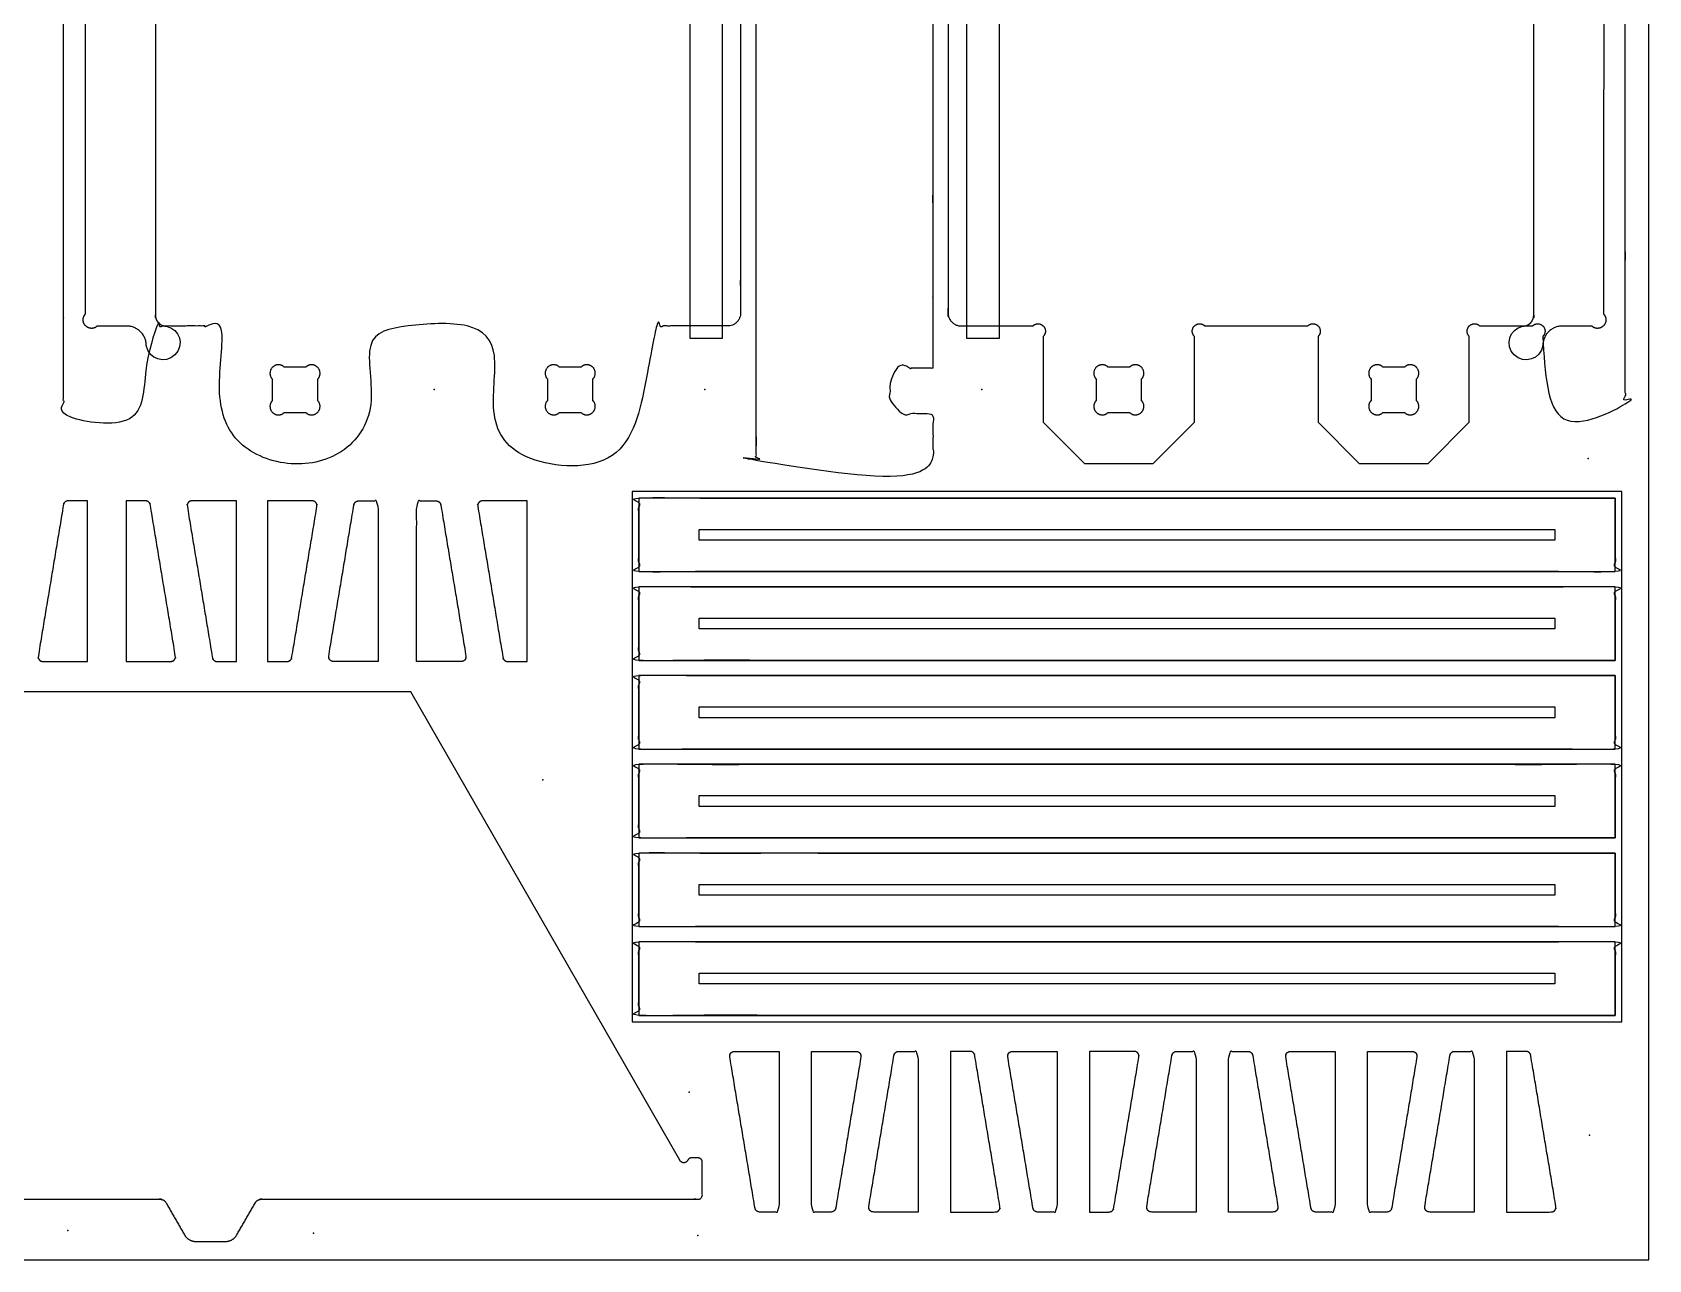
# Model space of a CAD drawing. Header units: millimetres. Extents: x 0 to 2438, y 0 to 1220.
# Drawn here: x 1691 to 2438, y 0 to 567 of the extents above; entities that cross this region are included whole.
import ezdxf

# ---------------------------------------------------------------- set-up
doc = ezdxf.new("R2010")
doc.units = ezdxf.units.MM
doc.header["$MEASUREMENT"] = 0
for name, color, linetype, true_color in [('Board Fixings', 6, 'Continuous', 0xff00ff), ('Pockets 10mm', 5, 'Continuous', 0x0000ff), ('Pockets 5mm', 4, 'Continuous', 0x00ffff), ('Profile - inside', 30, 'Continuous', 0xff7f00), ('Profile - outside', 18, 'Continuous', 0x000000), ('Stock Perimeter', 1, 'Continuous', 0xff0007)]:
    doc.layers.add(name, color=color, linetype=linetype, true_color=true_color)

msp = doc.modelspace()

# ---------------------------------------------------------------- linework, layer by layer
at = {"layer": 'Board Fixings'}
for p in [(1876.85, 402.05), (2001.85, 402.05), (2129.85, 402.05), (2410.1, 370.16), (1927.03, 221.7), (1994.66, 77.45), (2410.71, 57.46), (1707.58, 13.42), (1821.11, 12.22), (1998.62, 11.22)]:
    msp.add_point(p, dxfattribs=at)
at = {"layer": 'Pockets 10mm'}
for p, q in [((1995.03, 425.59), (1995.03, 1153.76)), ((2009.86, 1153.76), (2009.87, 425.59)), ((2123, 425.59), (2123, 1153.76)), ((2137.84, 1153.76), (2137.84, 425.59)), ((2009.87, 425.59), (1995.03, 425.59)), ((2137.84, 425.59), (2123, 425.59))]:
    msp.add_line(p, q, dxfattribs=at)
for points, knots in [([(1715.69, 436.8), (1715.67, 553.48), (1715.64, 670.16), (1715.62, 786.84), (1715.64, 903.52), (1715.67, 1020.2), (1715.69, 1136.88)], [-3118.922673, -3118.922673, -3118.922673, -3118.922673, -2768.888863, -2768.888863, -2768.888863, -2418.855054, -2418.855054, -2418.855054, -2418.855054]), ([(2417.18, 1136.88), (2417.21, 1020.2), (2417.23, 903.52), (2417.25, 786.84), (2417.23, 670.16), (2417.21, 553.48), (2417.18, 436.8)], [2418.855054, 2418.855054, 2418.855054, 2418.855054, 2768.888863, 2768.888863, 2768.888863, 3118.922673, 3118.922673, 3118.922673, 3118.922673]), ([(1743.78, 422.32), (1743.78, 422.62), (1743.77, 422.91), (1743.74, 423.21), (1743.71, 423.5), (1743.67, 423.79), (1743.61, 424.08), (1743.55, 424.37), (1743.48, 424.65), (1743.39, 424.93), (1743.31, 425.22), (1743.21, 425.49), (1743.1, 425.77), (1742.99, 426.04), (1742.86, 426.3), (1742.72, 426.56), (1742.58, 426.82), (1742.43, 427.08), (1742.27, 427.32), (1742.1, 427.57), (1741.93, 427.8), (1741.74, 428.03), (1741.55, 428.26), (1741.36, 428.48), (1741.15, 428.68), (1740.94, 428.89), (1740.72, 429.09), (1740.5, 429.28), (1740.27, 429.46), (1740.03, 429.64), (1739.79, 429.8), (1739.54, 429.97), (1739.29, 430.12), (1739.03, 430.26), (1738.77, 430.4), (1738.5, 430.52), (1738.23, 430.64), (1737.96, 430.75), (1737.68, 430.85), (1737.4, 430.93), (1737.12, 431.02), (1736.83, 431.09), (1736.55, 431.15), (1736.26, 431.21), (1735.97, 431.25), (1735.67, 431.28), (1735.38, 431.31), (1735.09, 431.32), (1734.73, 431.32), (1730.21, 431.33), (1725.68, 431.33), (1721.14, 431.35)], [-1603.130312, -1603.130312, -1603.130312, -1603.130312, -1602.247578, -1602.247578, -1602.247578, -1601.365174, -1601.365174, -1601.365174, -1600.482771, -1600.482771, -1600.482771, -1599.600367, -1599.600367, -1599.600367, -1598.717964, -1598.717964, -1598.717964, -1597.83556, -1597.83556, -1597.83556, -1596.953156, -1596.953156, -1596.953156, -1596.070753, -1596.070753, -1596.070753, -1595.188349, -1595.188349, -1595.188349, -1594.305945, -1594.305945, -1594.305945, -1593.423542, -1593.423542, -1593.423542, -1592.541138, -1592.541138, -1592.541138, -1591.658734, -1591.658734, -1591.658734, -1590.776331, -1590.776331, -1590.776331, -1589.893927, -1589.893927, -1589.893927, -1589.011523, -1589.011523, -1589.011523, -1575.431207, -1575.431207, -1575.431207, -1575.431207]), ([(1753, 431.31), (1759.25, 430.13), (1761.58, 422.4), (1752.47, 413.52), (1744.8, 416.05), (1743.78, 422.32)], [-1637.430383, -1637.430383, -1637.430383, -1637.430383, -1620.284454, -1620.284454, -1603.130312, -1603.130312, -1603.130312, -1603.130312]), ([(2389.09, 422.32), (2388.07, 416.05), (2380.4, 413.52), (2371.29, 422.4), (2373.62, 430.13), (2379.87, 431.31)], [1603.130312, 1603.130312, 1603.130312, 1603.130312, 1620.284454, 1620.284454, 1637.430383, 1637.430383, 1637.430383, 1637.430383]), ([(2411.73, 431.35), (2407.19, 431.33), (2402.67, 431.33), (2398.14, 431.32), (2397.79, 431.32), (2397.49, 431.31), (2397.2, 431.28), (2396.91, 431.25), (2396.62, 431.21), (2396.33, 431.15), (2396.04, 431.09), (2395.75, 431.02), (2395.47, 430.93), (2395.19, 430.85), (2394.91, 430.75), (2394.64, 430.64), (2394.37, 430.52), (2394.1, 430.4), (2393.84, 430.26), (2393.58, 430.12), (2393.33, 429.97), (2393.09, 429.8), (2392.84, 429.64), (2392.61, 429.46), (2392.38, 429.28), (2392.15, 429.09), (2391.93, 428.89), (2391.72, 428.68), (2391.52, 428.48), (2391.32, 428.26), (2391.13, 428.03), (2390.95, 427.8), (2390.77, 427.57), (2390.61, 427.32), (2390.44, 427.08), (2390.29, 426.82), (2390.15, 426.56), (2390.01, 426.3), (2389.89, 426.04), (2389.78, 425.77), (2389.66, 425.49), (2389.56, 425.22), (2389.48, 424.93), (2389.39, 424.65), (2389.32, 424.37), (2389.26, 424.08), (2389.21, 423.79), (2389.16, 423.5), (2389.13, 423.21), (2389.11, 422.91), (2389.09, 422.62), (2389.09, 422.32)], [1575.431207, 1575.431207, 1575.431207, 1575.431207, 1589.011523, 1589.011523, 1589.011523, 1589.893927, 1589.893927, 1589.893927, 1590.776331, 1590.776331, 1590.776331, 1591.658734, 1591.658734, 1591.658734, 1592.541138, 1592.541138, 1592.541138, 1593.423542, 1593.423542, 1593.423542, 1594.305945, 1594.305945, 1594.305945, 1595.188349, 1595.188349, 1595.188349, 1596.070753, 1596.070753, 1596.070753, 1596.953156, 1596.953156, 1596.953156, 1597.83556, 1597.83556, 1597.83556, 1598.717964, 1598.717964, 1598.717964, 1599.600367, 1599.600367, 1599.600367, 1600.482771, 1600.482771, 1600.482771, 1601.365174, 1601.365174, 1601.365174, 1602.247578, 1602.247578, 1602.247578, 1603.130312, 1603.130312, 1603.130312, 1603.130312])]:
    msp.add_open_spline(points, degree=3, knots=knots, dxfattribs=at)
for points, weights, knots in [([(1753, 1142.37), (1752.68, 1142.37), (1752.35, 1142.34), (1752.03, 1142.28), (1751.71, 1142.21), (1751.39, 1142.12), (1751.09, 1141.99), (1750.79, 1141.87), (1750.5, 1141.71), (1750.23, 1141.53), (1749.95, 1141.35), (1749.7, 1141.14), (1749.47, 1140.91), (1749.24, 1140.68), (1749.03, 1140.42), (1748.85, 1140.15), (1748.66, 1139.88), (1748.51, 1139.59), (1748.38, 1139.29), (1748.26, 1138.98), (1748.16, 1138.67), (1748.1, 1138.35), (1748.04, 1138.03), (1748, 1137.7), (1748, 1137.37), (1747.98, 1020.53), (1747.96, 903.69), (1747.95, 786.84), (1747.96, 670), (1747.98, 553.15), (1748, 436.31), (1748, 435.98), (1748.04, 435.65), (1748.1, 435.33), (1748.16, 435.01), (1748.26, 434.7), (1748.38, 434.4), (1748.51, 434.09), (1748.66, 433.8), (1748.85, 433.53), (1749.03, 433.26), (1749.24, 433.01), (1749.47, 432.77), (1749.7, 432.54), (1749.95, 432.33), (1750.23, 432.15), (1750.5, 431.97), (1750.79, 431.82), (1751.09, 431.69), (1751.39, 431.56), (1751.71, 431.47), (1752.03, 431.41), (1752.35, 431.34), (1752.68, 431.31), (1753, 431.31)], [0.999999999999, 0.997089271998, 0.997390243053, 1.00090291316, 0.99768983243, 0.99768983243, 1.00090291316, 0.99768983243, 0.99768983243, 1.00090291316, 0.99768983243, 0.99768983243, 1.00090291316, 0.99768983243, 0.99768983243, 1.00090291316, 0.99768983243, 0.99768983243, 1.00090291316, 0.99768983243, 0.99768983243, 1.00090291316, 0.99768983243, 0.99768983243, 1.00090291316, 1.00090291316, 1.00090291316, 1.00090291316, 1.00090291316, 1.00090291316, 1.00090291316, 0.99768983243, 0.99768983243, 1.00090291316, 0.99768983243, 0.99768983243, 1.00090291316, 0.99768983243, 0.99768983243, 1.00090291316, 0.99768983243, 0.99768983243, 1.00090291316, 0.99768983243, 0.99768983243, 1.00090291316, 0.99768983243, 0.99768983243, 1.00090291316, 0.99768983243, 0.99768983243, 1.00090291316, 0.997390243053, 0.997089271998, 0.999999999999], [-2354.200557, -2354.200557, -2354.200557, -2354.200557, -2353.219134, -2353.219134, -2353.219134, -2352.237565, -2352.237565, -2352.237565, -2351.255996, -2351.255996, -2351.255996, -2350.274426, -2350.274426, -2350.274426, -2349.292857, -2349.292857, -2349.292857, -2348.311288, -2348.311288, -2348.311288, -2347.329719, -2347.329719, -2347.329719, -2346.348149, -2346.348149, -2346.348149, -1995.81547, -1995.81547, -1995.81547, -1645.282791, -1645.282791, -1645.282791, -1644.301222, -1644.301222, -1644.301222, -1643.319653, -1643.319653, -1643.319653, -1642.338083, -1642.338083, -1642.338083, -1641.356514, -1641.356514, -1641.356514, -1640.374945, -1640.374945, -1640.374945, -1639.393375, -1639.393375, -1639.393375, -1638.411806, -1638.411806, -1638.411806, -1637.430383, -1637.430383, -1637.430383, -1637.430383]), ([(2379.87, 431.31), (2380.2, 431.31), (2380.52, 431.34), (2380.84, 431.41), (2381.17, 431.47), (2381.48, 431.56), (2381.78, 431.69), (2382.09, 431.82), (2382.37, 431.97), (2382.65, 432.15), (2382.92, 432.33), (2383.17, 432.54), (2383.4, 432.77), (2383.64, 433.01), (2383.84, 433.26), (2384.03, 433.53), (2384.21, 433.8), (2384.36, 434.09), (2384.49, 434.4), (2384.61, 434.7), (2384.71, 435.01), (2384.77, 435.33), (2384.84, 435.65), (2384.87, 435.98), (2384.87, 436.31), (2384.89, 553.15), (2384.91, 670), (2384.93, 786.84), (2384.91, 903.69), (2384.89, 1020.53), (2384.87, 1137.37), (2384.87, 1137.7), (2384.84, 1138.03), (2384.77, 1138.35), (2384.71, 1138.67), (2384.61, 1138.98), (2384.49, 1139.29), (2384.36, 1139.59), (2384.21, 1139.88), (2384.03, 1140.15), (2383.84, 1140.42), (2383.64, 1140.68), (2383.4, 1140.91), (2383.17, 1141.14), (2382.92, 1141.35), (2382.65, 1141.53), (2382.37, 1141.71), (2382.09, 1141.87), (2381.78, 1141.99), (2381.48, 1142.12), (2381.17, 1142.21), (2380.84, 1142.28), (2380.52, 1142.34), (2380.2, 1142.37), (2379.87, 1142.37)], [1, 0.997089271999, 0.997390243054, 1.00090291317, 0.997689832431, 0.997689832431, 1.00090291317, 0.997689832431, 0.997689832431, 1.00090291317, 0.997689832431, 0.997689832431, 1.00090291317, 0.997689832431, 0.997689832431, 1.00090291317, 0.997689832431, 0.997689832431, 1.00090291317, 0.997689832431, 0.997689832431, 1.00090291317, 0.997689832431, 0.997689832431, 1.00090291317, 1.00090291317, 1.00090291317, 1.00090291317, 1.00090291317, 1.00090291317, 1.00090291317, 0.997689832431, 0.997689832431, 1.00090291317, 0.997689832431, 0.997689832431, 1.00090291317, 0.997689832431, 0.997689832431, 1.00090291317, 0.997689832431, 0.997689832431, 1.00090291317, 0.997689832431, 0.997689832431, 1.00090291317, 0.997689832431, 0.997689832431, 1.00090291317, 0.997689832431, 0.997689832431, 1.00090291317, 0.997390243054, 0.997089271999, 1], [1637.430383, 1637.430383, 1637.430383, 1637.430383, 1638.411806, 1638.411806, 1638.411806, 1639.393375, 1639.393375, 1639.393375, 1640.374945, 1640.374945, 1640.374945, 1641.356514, 1641.356514, 1641.356514, 1642.338083, 1642.338083, 1642.338083, 1643.319653, 1643.319653, 1643.319653, 1644.301222, 1644.301222, 1644.301222, 1645.282791, 1645.282791, 1645.282791, 1995.81547, 1995.81547, 1995.81547, 2346.348149, 2346.348149, 2346.348149, 2347.329719, 2347.329719, 2347.329719, 2348.311288, 2348.311288, 2348.311288, 2349.292857, 2349.292857, 2349.292857, 2350.274426, 2350.274426, 2350.274426, 2351.255996, 2351.255996, 2351.255996, 2352.237565, 2352.237565, 2352.237565, 2353.219134, 2353.219134, 2353.219134, 2354.200557, 2354.200557, 2354.200557, 2354.200557]), ([(1721.14, 431.35), (1719.93, 430.07), (1718.16, 429.89), (1716.58, 430.8), (1714.59, 431.95), (1713.99, 434.17), (1715.14, 436.16), (1715.31, 436.45), (1715.49, 436.67), (1715.69, 436.8)], [0.999999999999, 0.886750079846, 0.917932052091, 1.09354591673, 0.88001779442, 0.88001779442, 1.09354591673, 1.05631420877, 1.02557438797, 1.00132645432], [-3121.577997, -3121.577997, -3121.577997, -3121.577997, -3120.484239, -3120.484239, -3120.484239, -3119.155915, -3119.155915, -3119.155915, -3118.922673, -3118.922673, -3118.922673, -3118.922673]), ([(2417.18, 436.8), (2417.38, 436.67), (2417.56, 436.45), (2417.73, 436.16), (2418.88, 434.17), (2418.28, 431.95), (2416.29, 430.8), (2414.72, 429.89), (2412.95, 430.07), (2411.73, 431.35)], [1.00132645432, 1.02557438797, 1.05631420877, 1.09354591674, 0.880017794422, 0.880017794422, 1.09354591674, 0.917932052092, 0.886750079847, 1], [3118.922673, 3118.922673, 3118.922673, 3118.922673, 3119.155915, 3119.155915, 3119.155915, 3120.484239, 3120.484239, 3120.484239, 3121.577997, 3121.577997, 3121.577997, 3121.577997])]:
    msp.add_rational_spline(points, weights, degree=3, knots=knots, dxfattribs=at)
at = {"layer": 'Pockets 5mm'}
for p, q in [((2425.58, 354.88), (1968.32, 354.88)), ((1968.32, 354.88), (1968.32, 109.88)), ((2425.58, 109.88), (2425.58, 354.88)), ((1999.24, 332.38), (1999.24, 337.38)), ((1999.24, 337.38), (2394.64, 337.38)), ((2394.64, 337.38), (2394.64, 332.38)), ((2394.64, 332.38), (1999.24, 332.38)), ((1999.24, 291.38), (1999.24, 296.38)), ((1999.24, 296.38), (2394.64, 296.38)), ((2394.64, 291.38), (1999.24, 291.38)), ((2394.64, 296.38), (2394.64, 291.38)), ((1999.24, 250.38), (1999.24, 255.38)), ((1999.24, 255.38), (2394.64, 255.38)), ((2394.64, 255.38), (2394.64, 250.38)), ((2394.64, 250.38), (1999.24, 250.38)), ((1999.24, 209.38), (1999.24, 214.38)), ((1999.24, 214.38), (2394.64, 214.38)), ((2394.64, 209.38), (1999.24, 209.38)), ((2394.64, 214.38), (2394.64, 209.38)), ((1999.24, 168.38), (1999.24, 173.38)), ((1999.24, 173.38), (2394.64, 173.38)), ((2394.64, 173.38), (2394.64, 168.38)), ((2394.64, 168.38), (1999.24, 168.38)), ((1999.24, 127.38), (1999.24, 132.38)), ((1999.24, 132.38), (2394.64, 132.38)), ((2394.64, 127.38), (1999.24, 127.38)), ((2394.64, 132.38), (2394.64, 127.38)), ((1968.32, 109.88), (2425.58, 109.88))]:
    msp.add_line(p, q, dxfattribs=at)
at = {"layer": 'Profile - inside'}
for p, q in [((1817.56, 412.36), (1807.47, 412.36)), ((1944.73, 412.38), (1934.64, 412.38)), ((2198.22, 412.38), (2188.13, 412.38)), ((2325.26, 412.38), (2315.17, 412.38)), ((1802.02, 406.91), (1802.02, 396.81)), ((1823.01, 396.81), (1823.01, 406.91)), ((1929.18, 406.93), (1929.18, 396.83)), ((1950.18, 396.83), (1950.18, 406.93)), ((2182.68, 406.93), (2182.68, 396.83)), ((2203.68, 396.83), (2203.68, 406.93)), ((2309.71, 406.93), (2309.71, 396.83)), ((2330.71, 396.83), (2330.71, 406.93)), ((1807.47, 391.36), (1817.56, 391.36)), ((1934.64, 391.38), (1944.73, 391.38)), ((2188.13, 391.38), (2198.22, 391.38)), ((2315.17, 391.38), (2325.26, 391.38))]:
    msp.add_line(p, q, dxfattribs=at)
for points, weights, knots in [([(1807.47, 412.36), (1805.52, 414.41), (1802.91, 412.91), (1799.51, 410.95), (1801.47, 407.54), (1801.73, 407.1), (1802.02, 406.91)], [1, 0.830125119771, 1.09354591674, 0.773253733264, 1.09354591674, 1.03761116735, 1.00121293647], [308.441082, 308.441082, 308.441082, 309.53469, 309.53469, 310.862831, 310.862831, 311.096405, 311.096405, 311.096405]), ([(1823.01, 406.91), (1823.3, 407.1), (1823.56, 407.54), (1825.52, 410.95), (1822.12, 412.91), (1819.51, 414.41), (1817.56, 412.36)], [1.00121293647, 1.03761116735, 1.09354591674, 0.773253733264, 1.09354591674, 0.830134942047, 0.999987332218], [346.695152, 346.695152, 346.695152, 346.928722, 346.928722, 348.256843, 348.256843, 349.350394, 349.350394, 349.350394]), ([(1934.64, 412.38), (1932.68, 414.43), (1930.08, 412.93), (1926.67, 410.97), (1928.64, 407.56), (1928.89, 407.12), (1929.18, 406.93)], [0.999987332218, 0.830134942047, 1.09354591674, 0.773253733264, 1.09354591674, 1.03761116735, 1.00121293647], [-349.350394, -349.350394, -349.350394, -348.256843, -348.256843, -346.928722, -346.928722, -346.695152, -346.695152, -346.695152]), ([(1950.18, 406.93), (1950.47, 407.12), (1950.73, 407.56), (1952.69, 410.97), (1949.29, 412.93), (1946.68, 414.43), (1944.73, 412.38)], [1.00121293647, 1.03761116735, 1.09354591674, 0.773253733264, 1.09354591674, 0.830125119771, 1], [-311.096405, -311.096405, -311.096405, -310.862831, -310.862831, -309.53469, -309.53469, -308.441082, -308.441082, -308.441082]), ([(2188.13, 412.38), (2186.18, 414.43), (2183.57, 412.93), (2180.17, 410.97), (2182.13, 407.56), (2182.39, 407.12), (2182.68, 406.93)], [1, 0.830125119771, 1.09354591674, 0.773253733264, 1.09354591674, 1.03761116735, 1.00121293647], [308.441082, 308.441082, 308.441082, 309.53469, 309.53469, 310.862831, 310.862831, 311.096405, 311.096405, 311.096405]), ([(2203.68, 406.93), (2203.97, 407.12), (2204.22, 407.56), (2206.19, 410.97), (2202.78, 412.93), (2200.18, 414.43), (2198.22, 412.38)], [1.00121293647, 1.03761116735, 1.09354591674, 0.773253733264, 1.09354591674, 0.830134942047, 0.999987332218], [346.695152, 346.695152, 346.695152, 346.928722, 346.928722, 348.256843, 348.256843, 349.350394, 349.350394, 349.350394]), ([(2315.17, 412.38), (2313.21, 414.43), (2310.61, 412.93), (2307.2, 410.97), (2309.17, 407.56), (2309.42, 407.12), (2309.71, 406.93)], [1, 0.830125119771, 1.09354591674, 0.773253733264, 1.09354591674, 1.03761116735, 1.00121293647], [308.441082, 308.441082, 308.441082, 309.53469, 309.53469, 310.862831, 310.862831, 311.096405, 311.096405, 311.096405]), ([(2330.71, 406.93), (2331, 407.12), (2331.26, 407.56), (2333.22, 410.97), (2329.82, 412.93), (2327.21, 414.43), (2325.26, 412.38)], [1.00121293647, 1.03761116735, 1.09354591674, 0.773253733264, 1.09354591674, 0.830134942047, 0.999987332218], [346.695152, 346.695152, 346.695152, 346.928722, 346.928722, 348.256843, 348.256843, 349.350394, 349.350394, 349.350394]), ([(1802.02, 396.81), (1801.73, 396.62), (1801.47, 396.17), (1799.51, 392.77), (1802.91, 390.81), (1805.52, 389.3), (1807.47, 391.36)], [1.00121293647, 1.03761116735, 1.09354591673, 0.773253733263, 1.09354591673, 0.83012511977, 0.999999999999], [321.195783, 321.195783, 321.195783, 321.429357, 321.429357, 322.757498, 322.757498, 323.851107, 323.851107, 323.851107]), ([(1817.56, 391.36), (1819.51, 389.3), (1822.12, 390.81), (1825.52, 392.77), (1823.56, 396.17), (1823.3, 396.62), (1823.01, 396.81)], [0.999999999999, 0.83012511977, 1.09354591673, 0.773253733263, 1.09354591673, 1.03761116735, 1.00121293647], [333.940451, 333.940451, 333.940451, 335.034059, 335.034059, 336.362201, 336.362201, 336.595774, 336.595774, 336.595774]), ([(1929.18, 396.83), (1928.89, 396.64), (1928.64, 396.2), (1926.67, 392.79), (1930.08, 390.83), (1932.68, 389.32), (1934.64, 391.38)], [1.00121293647, 1.03761116735, 1.09354591673, 0.773253733263, 1.09354591673, 0.83012511977, 0.999999999999], [-336.595774, -336.595774, -336.595774, -336.362201, -336.362201, -335.034059, -335.034059, -333.940451, -333.940451, -333.940451]), ([(1944.73, 391.38), (1946.68, 389.32), (1949.29, 390.83), (1952.69, 392.79), (1950.73, 396.2), (1950.47, 396.64), (1950.18, 396.83)], [0.999999999999, 0.83012511977, 1.09354591673, 0.773253733263, 1.09354591673, 1.03761116735, 1.00121293647], [-323.851107, -323.851107, -323.851107, -322.757498, -322.757498, -321.429357, -321.429357, -321.195783, -321.195783, -321.195783]), ([(2182.68, 396.83), (2182.39, 396.64), (2182.13, 396.2), (2180.17, 392.79), (2183.57, 390.83), (2186.18, 389.32), (2188.13, 391.38)], [1.00121293647, 1.03761116735, 1.09354591673, 0.773253733263, 1.09354591673, 0.83012511977, 0.999999999999], [321.195783, 321.195783, 321.195783, 321.429357, 321.429357, 322.757498, 322.757498, 323.851107, 323.851107, 323.851107]), ([(2198.22, 391.38), (2200.18, 389.32), (2202.78, 390.83), (2206.19, 392.79), (2204.22, 396.2), (2203.97, 396.64), (2203.68, 396.83)], [0.999999999999, 0.83012511977, 1.09354591673, 0.773253733263, 1.09354591673, 1.03761116735, 1.00121293647], [333.940451, 333.940451, 333.940451, 335.034059, 335.034059, 336.362201, 336.362201, 336.595774, 336.595774, 336.595774]), ([(2309.71, 396.83), (2309.42, 396.64), (2309.17, 396.2), (2307.2, 392.79), (2310.61, 390.83), (2313.21, 389.32), (2315.17, 391.38)], [1.00121293647, 1.03761116735, 1.09354591673, 0.773253733263, 1.09354591673, 0.83012511977, 0.999999999999], [321.195783, 321.195783, 321.195783, 321.429357, 321.429357, 322.757498, 322.757498, 323.851107, 323.851107, 323.851107]), ([(2325.26, 391.38), (2327.21, 389.32), (2329.82, 390.83), (2333.22, 392.79), (2331.26, 396.2), (2331, 396.64), (2330.71, 396.83)], [0.999999999999, 0.83012511977, 1.09354591673, 0.773253733263, 1.09354591673, 1.03761116735, 1.00121293647], [333.940451, 333.940451, 333.940451, 335.034059, 335.034059, 336.362201, 336.362201, 336.595774, 336.595774, 336.595774])]:
    msp.add_rational_spline(points, weights, degree=2, knots=knots, dxfattribs=at)
at = {"layer": 'Profile - outside'}
for p, q in [((2158.25, 426.53), (2158.25, 386.93)), ((2228.1, 386.93), (2228.1, 426.53)), ((2285.25, 426.53), (2285.25, 386.93)), ((2355.1, 386.93), (2355.1, 426.53)), ((2359.95, 431.38), (2384.25, 431.38)), ((2158.25, 386.93), (2177.3, 367.88)), ((2209.05, 367.88), (2228.1, 386.93)), ((2285.25, 386.93), (2304.3, 367.88)), ((2336.05, 367.88), (2355.1, 386.93)), ((2177.3, 367.88), (2209.05, 367.88)), ((2304.3, 367.88), (2336.05, 367.88)), ((2422.58, 351.88), (1971.32, 351.88)), ((1971.32, 351.88), (1971.32, 317.88)), ((2422.58, 317.88), (2422.58, 351.88)), ((1716.65, 276.36), (1716.65, 350.56)), ((1734.46, 350.56), (1734.46, 276.36)), ((1785.51, 276.36), (1785.51, 350.56)), ((1799.85, 350.56), (1799.85, 276.36)), ((1919.75, 276.36), (1919.75, 350.56)), ((1971.32, 317.88), (2422.58, 317.88)), ((2422.58, 310.88), (1971.32, 310.88)), ((1971.32, 310.88), (1971.32, 276.88)), ((2422.58, 276.88), (2422.58, 310.88)), ((1971.32, 276.88), (2422.58, 276.88)), ((2422.58, 269.88), (1971.32, 269.88)), ((1971.32, 269.88), (1971.32, 235.88)), ((2422.58, 235.88), (2422.58, 269.88)), ((1866.04, 262.31), (1680.75, 262.31)), ((1990.35, 45.9), (1866.04, 262.31)), ((1971.32, 235.88), (2422.58, 235.88)), ((2422.58, 228.88), (1971.32, 228.88)), ((1971.32, 228.88), (1971.32, 194.88)), ((2422.58, 194.88), (2422.58, 228.88)), ((1971.32, 194.88), (2422.58, 194.88)), ((2422.58, 187.88), (1971.32, 187.88)), ((1971.32, 187.88), (1971.32, 153.88)), ((2422.58, 153.88), (2422.58, 187.88)), ((1971.32, 153.88), (2422.58, 153.88)), ((2422.58, 146.88), (1971.32, 146.88)), ((1971.32, 146.88), (1971.32, 112.88)), ((2422.58, 112.88), (2422.58, 146.88)), ((1971.32, 112.88), (2422.58, 112.88)), ((2115.42, 96.22), (2115.42, 22.02)), ((2179.65, 96.22), (2179.65, 22.02)), ((2372.33, 96.22), (2372.33, 22.02))]:
    msp.add_line(p, q, dxfattribs=at)
for points, weights, knots in [([(2087.49, 1177.46), (2085.43, 1179.42), (2086.94, 1182.03), (2088.9, 1185.43), (2092.31, 1183.47), (2092.75, 1183.21), (2092.94, 1182.91), (2100.09, 1182.91), (2107.23, 1182.91), (2107.23, 1194.23), (2107.23, 1205.56), (2107.23, 1211.91), (2100.88, 1211.91), (2066.43, 1211.91), (2031.98, 1211.9), (2025.63, 1211.9), (2025.63, 1205.55), (2025.63, 786.79), (2025.63, 368.03), (2025.82, 361.88), (2031.98, 361.88), (2066.43, 361.88), (2100.88, 361.87), (2107.04, 361.87), (2107.25, 368.03), (2107.27, 379.45), (2107.3, 390.88), (2100.15, 390.88), (2093.01, 390.88), (2092.82, 390.58), (2092.37, 390.32), (2088.97, 388.35), (2087.01, 391.76), (2085.5, 394.37), (2087.55, 396.32), (2087.55, 401.38), (2087.55, 406.43), (2085.49, 408.39), (2087, 411), (2088.97, 414.4), (2092.37, 412.43), (2092.82, 412.18), (2093.01, 411.88), (2100.13, 411.88), (2107.24, 411.88), (2107.23, 786.89), (2107.21, 1161.91), (2100.08, 1161.91), (2092.94, 1161.91), (2092.75, 1161.61), (2092.31, 1161.35), (2088.9, 1159.39), (2086.94, 1162.79), (2085.43, 1165.4), (2087.49, 1167.35), (2087.49, 1172.41), (2087.49, 1177.46)], [0.91479535519, 0.75880540496, 0.999969387186, 0.707085134658, 0.999969387186, 0.948258785857, 0.914807874518, 0.914807874518, 0.914807874518, 0.914807874518, 0.914807874518, 0.646867415534, 0.91480761899, 0.91480761899, 0.91480761899, 0.646867351651, 0.914808002283, 0.914808002283, 0.914808002283, 0.660888773339, 0.926317680454, 0.926317680454, 0.926317680454, 0.660881548553, 0.914821825671, 0.914821825671, 0.914821825671, 0.914821825671, 0.914821825671, 0.948273231198, 0.999984587766, 0.707095883092, 0.999984587766, 0.758816939596, 0.914809261036, 0.914809261036, 0.914809261036, 0.758817334383, 0.999984716694, 0.707095974257, 0.999984716694, 0.948273347302, 0.914821930405, 0.914821930405, 0.914821930405, 0.914821930405, 0.914821930405, 0.914821930405, 0.914821930405, 0.948273351507, 0.99998473413, 0.707095986586, 0.99998473413, 0.75881710816, 0.91480932055, 0.91480932055, 0.91480932055], [-7795.32583, -7795.32583, -7795.32583, -7794.232576, -7794.232576, -7792.904914, -7792.904914, -7792.670507, -7792.670507, -7778.383632, -7778.383632, -7755.734854, -7755.734854, -7755.342155, -7755.342155, -7752.629557, -7752.629557, -7752.236858, -7752.236858, -6914.520088, -6914.520088, -6914.127389, -6914.127389, -6911.414791, -6911.414791, -6911.022092, -6911.022092, -6887.973314, -6887.973314, -6873.686439, -6873.686439, -6873.452032, -6873.452032, -6872.12437, -6872.12437, -6871.031116, -6871.031116, -6860.92266, -6860.92266, -6859.829406, -6859.829406, -6858.501744, -6858.501744, -6858.267337, -6858.267337, -6843.980462, -6843.980462, -6093.951548, -6093.951548, -6079.664674, -6079.664674, -6079.430266, -6079.430266, -6078.102604, -6078.102604, -6077.00935, -6077.00935, -6066.900895, -6066.900895, -6066.900895]), ([(1711.81, 1185.24), (1705.46, 1185.24), (1705.46, 1178.89), (1705.49, 786.86), (1705.52, 394.84), (1705.52, 388.49), (1711.87, 388.49), (1724.57, 388.49), (1737.27, 388.49), (1743.62, 388.5), (1743.62, 394.85), (1743.62, 410.67), (1743.62, 426.5), (1742.62, 427.51), (1742.62, 428.93), (1742.62, 432.36), (1746.05, 432.36), (1747.47, 432.36), (1748.47, 431.35), (1760.62, 431.36), (1772.77, 431.36), (1773.78, 432.36), (1775.2, 432.36), (1778.62, 432.36), (1778.63, 428.93), (1778.63, 427.51), (1777.62, 426.51), (1777.62, 406.71), (1777.62, 386.91), (1787.15, 377.38), (1796.68, 367.86), (1812.55, 367.86), (1828.43, 367.86), (1837.95, 377.39), (1847.47, 386.91), (1847.47, 406.71), (1847.47, 426.51), (1846.47, 427.52), (1846.47, 428.94), (1846.47, 432.37), (1849.9, 432.37), (1851.32, 432.37), (1852.32, 431.36), (1854.66, 431.36), (1857, 431.36), (1876.05, 431.36), (1895.1, 431.37), (1897.43, 431.37), (1899.77, 431.37), (1900.78, 432.37), (1902.2, 432.37), (1905.62, 432.37), (1905.63, 428.94), (1905.63, 427.52), (1904.62, 426.52), (1904.62, 406.72), (1904.62, 386.92), (1914.15, 377.39), (1923.68, 367.87), (1939.55, 367.87), (1955.43, 367.87), (1964.95, 377.4), (1974.47, 386.92), (1974.47, 406.72), (1974.47, 426.52), (1973.47, 427.53), (1973.47, 428.95), (1973.47, 432.38), (1976.9, 432.38), (1978.32, 432.38), (1979.32, 431.37), (1995.87, 431.37), (2012.42, 431.38), (2018.42, 431.38), (2018.42, 437.38), (2018.39, 786.89), (2018.36, 1136.4), (2018.36, 1142.4), (2012.36, 1142.4), (1984.24, 1142.4), (1956.11, 1142.4), (1955.11, 1141.39), (1953.69, 1141.39), (1950.26, 1141.39), (1950.26, 1144.82), (1950.26, 1146.24), (1951.26, 1147.25), (1951.26, 1167.05), (1951.26, 1186.85), (1941.73, 1196.37), (1932.21, 1205.9), (1916.33, 1205.9), (1900.46, 1205.89), (1890.93, 1196.37), (1881.41, 1186.84), (1881.41, 1167.04), (1881.41, 1147.24), (1882.42, 1146.24), (1882.42, 1144.82), (1882.42, 1141.39), (1878.99, 1141.39), (1877.57, 1141.39), (1876.56, 1142.39), (1864.41, 1142.39), (1852.26, 1142.39), (1851.26, 1141.39), (1849.84, 1141.39), (1846.41, 1141.39), (1846.41, 1144.81), (1846.41, 1146.24), (1847.41, 1147.24), (1847.41, 1167.04), (1847.41, 1186.84), (1837.88, 1196.36), (1828.36, 1205.89), (1812.48, 1205.89), (1796.61, 1205.89), (1787.08, 1196.36), (1777.56, 1186.83), (1777.56, 1167.03), (1777.56, 1147.23), (1778.57, 1146.23), (1778.57, 1144.81), (1778.57, 1141.38), (1775.14, 1141.38), (1773.72, 1141.38), (1772.71, 1142.38), (1760.56, 1142.38), (1748.41, 1142.38), (1747.41, 1141.38), (1745.99, 1141.38), (1742.56, 1141.38), (1742.56, 1144.81), (1742.56, 1146.23), (1743.56, 1147.23), (1743.56, 1163.06), (1743.56, 1178.89), (1743.56, 1185.24), (1737.21, 1185.24), (1724.51, 1185.24), (1711.81, 1185.24)], [0.999999720673, 0.707107159265, 0.999999999997, 0.999999999997, 0.999999999997, 0.707107327853, 0.999999860335, 0.999999860335, 0.999999860335, 0.707107298927, 0.999999581009, 0.999999581009, 0.999999581009, 0.999999631459, 1.17157238438, 0.828426777643, 1.17157238438, 0.999999615893, 0.999999581009, 0.999999581009, 0.999999581009, 0.999999951192, 1.17157238437, 0.828426777642, 1.17157238437, 0.999999721794, 0.999999581009, 0.999999581009, 0.999999581009, 0.999999581009, 0.999999581009, 0.999999581009, 0.999999581009, 0.999999581009, 0.999999581009, 0.999999581009, 0.999999581009, 0.999999590552, 1.17157238437, 0.828426777642, 1.17157238437, 0.999999697705, 0.999999581009, 0.999999581009, 0.999999581009, 0.999999581009, 0.999999581009, 0.999999581009, 0.999999581009, 0.999999668843, 1.17157238437, 0.828426777642, 1.17157238437, 0.999999721795, 0.999999581009, 0.999999581009, 0.999999581009, 0.999999581009, 0.999999581009, 0.999999581009, 0.999999581009, 0.999999581009, 0.999999581009, 0.999999581009, 0.999999581009, 0.999999713271, 1.17157238437, 0.828426777642, 1.17157238437, 1.00000171796, 0.999999581035, 0.999999581035, 0.999999581035, 0.70710673335, 0.999999581035, 0.999999581035, 0.999999581035, 0.70710673335, 0.999999581035, 0.999999581035, 0.999999581035, 1.00000171796, 1.17157238437, 0.828426777642, 1.17157238437, 0.999999672365, 0.999999581009, 0.999999581009, 0.999999581009, 0.999999581009, 0.999999581009, 0.999999581009, 0.999999581009, 0.999999581009, 0.999999581009, 0.999999581009, 0.999999581009, 0.999999680888, 1.17157238437, 0.828426777642, 1.17157238437, 0.999999668843, 0.999999581009, 0.999999581009, 0.999999581009, 0.999999697704, 1.17157238437, 0.828426777642, 1.17157238437, 0.999999590552, 0.999999581009, 0.999999581009, 0.999999581009, 0.999999581009, 0.999999581009, 0.999999581009, 0.999999581009, 0.999999581009, 0.999999581009, 0.999999581009, 0.999999581009, 0.999999762699, 1.17157238437, 0.828426777642, 1.17157238437, 0.99999995119, 0.999999581009, 0.999999581009, 0.999999581009, 0.999999615893, 1.17157238438, 0.828426777643, 1.17157238438, 0.999999590552, 0.999999581009, 0.999999581009, 0.999999581009, 0.707107130339, 0.999999720671, 0.999999720671, 0.999999720671], [5041.67467, 5041.67467, 5041.67467, 5042.067369, 5042.067369, 5826.111916, 5826.111916, 5826.504615, 5826.504615, 5827.504615, 5827.504615, 5827.897315, 5827.897315, 5829.143738, 5829.143738, 5829.249766, 5829.249766, 5829.461824, 5829.461824, 5829.567853, 5829.567853, 5853.869176, 5853.869176, 5853.975205, 5853.975205, 5854.187263, 5854.187263, 5854.293291, 5854.293291, 5855.852373, 5855.852373, 5856.913033, 5856.913033, 5858.163033, 5858.163033, 5859.223694, 5859.223694, 5860.782775, 5860.782775, 5860.888804, 5860.888804, 5861.100861, 5861.100861, 5861.20689, 5861.20689, 5861.390971, 5861.390971, 5862.890972, 5862.890972, 5863.075053, 5863.075053, 5863.181082, 5863.181082, 5863.393139, 5863.393139, 5863.499168, 5863.499168, 5865.058249, 5865.058249, 5866.11891, 5866.11891, 5867.36891, 5867.36891, 5868.42957, 5868.42957, 5869.988651, 5869.988651, 5870.09468, 5870.09468, 5870.306739, 5870.306739, 5870.412767, 5870.412767, 5903.513377, 5903.513377, 5912.938151, 5912.938151, 6611.965789, 6611.965789, 6621.390563, 6621.390563, 6677.641167, 6677.641167, 6677.747195, 6677.747195, 6677.959253, 6677.959253, 6678.065282, 6678.065282, 6679.624363, 6679.624363, 6680.685024, 6680.685024, 6681.935024, 6681.935024, 6682.995684, 6682.995684, 6684.554766, 6684.554766, 6684.660794, 6684.660794, 6684.872852, 6684.872852, 6684.978881, 6684.978881, 6709.280204, 6709.280204, 6709.386233, 6709.386233, 6709.598291, 6709.598291, 6709.704319, 6709.704319, 6711.263401, 6711.263401, 6712.324061, 6712.324061, 6713.574061, 6713.574061, 6714.634722, 6714.634722, 6716.193803, 6716.193803, 6716.299832, 6716.299832, 6716.511889, 6716.511889, 6716.617918, 6716.617918, 6740.919242, 6740.919242, 6741.02527, 6741.02527, 6741.237328, 6741.237328, 6741.343357, 6741.343357, 6742.58978, 6742.58978, 6742.982479, 6742.982479, 6743.982479, 6743.982479, 6743.982479]), ([(2389.1, 426.53), (2389.1, 410.7), (2389.1, 394.87), (2389.1, 388.52), (2395.45, 388.52), (2408.15, 388.52), (2420.85, 388.52), (2427.2, 388.52), (2427.2, 394.87), (2427.2, 786.89), (2427.2, 1178.92), (2427.2, 1185.27), (2420.85, 1185.27)], [0.999999581009, 0.999999581009, 0.999999581009, 0.707107298927, 0.999999860335, 0.999999860335, 0.999999860335, 0.707107327853, 0.999999999997, 0.999999999997, 0.999999999997, 0.707107159265, 0.999999720673], [-5829.143738, -5829.143738, -5829.143738, -5827.897315, -5827.897315, -5827.504615, -5827.504615, -5826.504615, -5826.504615, -5826.111916, -5826.111916, -5042.067369, -5042.067369, -5041.67467, -5041.67467, -5041.67467]), ([(2176.55, 1142.41), (2148.43, 1142.41), (2120.3, 1142.41), (2114.3, 1142.41), (2114.3, 1136.41), (2114.3, 786.89), (2114.3, 437.38), (2114.3, 431.38), (2120.3, 431.38), (2136.85, 431.38), (2153.4, 431.38)], [0.999999581035, 0.999999581035, 0.999999581035, 0.70710673335, 0.999999581035, 0.999999581035, 0.999999581035, 0.70710673335, 0.999999581035, 0.999999581035, 0.999999581035], [-6677.641167, -6677.641167, -6677.641167, -6621.390563, -6621.390563, -6611.965789, -6611.965789, -5912.938151, -5912.938151, -5903.513377, -5903.513377, -5870.412767, -5870.412767, -5870.412767]), ([(2153.4, 431.38), (2154.41, 432.38), (2155.83, 432.38), (2159.26, 432.38), (2159.26, 428.96), (2159.26, 427.54), (2158.25, 426.53)], [0.999999581035, 1.00000171796, 1.17157238437, 0.828426777642, 1.17157238437, 0.999999713271, 0.999999581009], [-5870.4127666, -5870.4127666, -5870.4127666, -5870.3067387, -5870.3067387, -5870.0946805, -5870.0946805, -5869.9886514, -5869.9886514, -5869.9886514]), ([(2228.1, 426.53), (2227.1, 427.54), (2227.1, 428.96), (2227.1, 432.38), (2230.53, 432.38), (2231.95, 432.38), (2232.95, 431.38)], [0.999999581009, 0.999999721795, 1.17157238437, 0.828426777642, 1.17157238437, 0.999999668843, 0.999999581009], [-5863.4991678, -5863.4991678, -5863.4991678, -5863.3931391, -5863.3931391, -5863.1810815, -5863.1810815, -5863.0750528, -5863.0750528, -5863.0750528]), ([(2280.4, 431.38), (2281.41, 432.38), (2282.83, 432.38), (2286.26, 432.38), (2286.26, 428.96), (2286.26, 427.54), (2285.25, 426.53)], [0.999999581009, 0.999999697705, 1.17157238437, 0.828426777642, 1.17157238437, 0.999999590552, 0.999999581009], [-5861.2068902, -5861.2068902, -5861.2068902, -5861.1008615, -5861.1008615, -5860.8888039, -5860.8888039, -5860.7827751, -5860.7827751, -5860.7827751]), ([(2355.1, 426.53), (2354.1, 427.54), (2354.1, 428.96), (2354.1, 432.38), (2357.53, 432.38), (2358.95, 432.38), (2359.95, 431.38)], [0.999999581009, 0.999999721794, 1.17157238437, 0.828426777642, 1.17157238437, 0.999999951192, 0.999999581009], [-5854.2932915, -5854.2932915, -5854.2932915, -5854.1872627, -5854.1872627, -5853.975205, -5853.975205, -5853.8691764, -5853.8691764, -5853.8691764]), ([(2384.25, 431.38), (2385.26, 432.38), (2386.68, 432.38), (2390.11, 432.38), (2390.11, 428.96), (2390.11, 427.54), (2389.1, 426.53)], [0.999999581009, 0.999999615893, 1.17157238438, 0.828426777643, 1.17157238438, 0.999999631459, 0.999999581009], [-5829.5678528, -5829.5678528, -5829.5678528, -5829.461824, -5829.461824, -5829.2497664, -5829.2497664, -5829.1437377, -5829.1437377, -5829.1437377]), ([(1850.9, 276.36), (1850.9, 313.46), (1850.9, 350.56), (1846.4, 350.56), (1841.89, 350.56), (1840.05, 350.56), (1839.74, 348.75), (1833.92, 313.82), (1828.1, 278.9), (1827.94, 277.9), (1828.59, 277.13), (1829.24, 276.36), (1830.25, 276.36), (1840.57, 276.36), (1850.9, 276.36)], [1, 1, 1, 1, 1, 0.763019982473, 1, 1, 1, 0.907296760162, 1, 0.907296802281, 1, 1, 1], [111.45045, 111.45045, 111.45045, 185.650443, 185.650443, 194.660813, 194.660813, 199.123744, 199.123744, 269.937231, 269.937231, 272.693044, 272.693044, 275.448856, 275.448856, 296.100893, 296.100893, 296.100893]), ([(1868.71, 276.36), (1879.03, 276.36), (1889.36, 276.36), (1890.37, 276.36), (1891.02, 277.13), (1891.67, 277.9), (1891.5, 278.9), (1885.68, 313.82), (1879.86, 348.75), (1879.56, 350.56), (1877.72, 350.56), (1873.21, 350.56), (1868.71, 350.56), (1868.71, 313.46), (1868.71, 276.36)], [1, 1, 1, 0.907296802281, 1, 0.907296760162, 1, 1, 1, 0.763019982473, 1, 1, 1, 1, 1], [-296.100893, -296.100893, -296.100893, -275.448856, -275.448856, -272.693044, -272.693044, -269.937231, -269.937231, -199.123744, -199.123744, -194.660813, -194.660813, -185.650443, -185.650443, -111.45045, -111.45045, -111.45045]), ([(1716.65, 350.56), (1712.15, 350.56), (1707.64, 350.56), (1705.8, 350.56), (1705.5, 348.75), (1699.68, 313.82), (1693.86, 278.9), (1693.69, 277.9), (1694.34, 277.13), (1694.99, 276.36), (1696, 276.36), (1706.33, 276.36), (1716.65, 276.36)], [1, 1, 1, 0.763019982473, 1, 1, 1, 0.907296760162, 1, 0.907296802281, 1, 1, 1], [185.650443, 185.650443, 185.650443, 194.660813, 194.660813, 199.123744, 199.123744, 269.937231, 269.937231, 272.693044, 272.693044, 275.448856, 275.448856, 296.100893, 296.100893, 296.100893]), ([(1734.46, 276.36), (1744.79, 276.36), (1755.11, 276.36), (1756.12, 276.36), (1756.77, 277.13), (1757.42, 277.9), (1757.26, 278.9), (1751.44, 313.82), (1745.62, 348.75), (1745.31, 350.56), (1743.47, 350.56), (1738.96, 350.56), (1734.46, 350.56)], [1, 1, 1, 0.907296802281, 1, 0.907296760162, 1, 1, 1, 0.763019982473, 1, 1, 1], [-296.100893, -296.100893, -296.100893, -275.448856, -275.448856, -272.693044, -272.693044, -269.937231, -269.937231, -199.123744, -199.123744, -194.660813, -194.660813, -185.650443, -185.650443, -185.650443]), ([(1785.51, 350.56), (1775.18, 350.56), (1764.85, 350.56), (1763.85, 350.56), (1763.19, 349.79), (1762.54, 349.03), (1762.71, 348.03), (1768.53, 313.11), (1774.35, 278.18), (1774.65, 276.36), (1776.5, 276.36), (1781, 276.36), (1785.51, 276.36)], [1, 1, 1, 0.907296802281, 1, 0.907296760162, 1, 1, 1, 0.763019982473, 1, 1, 1], [-296.100893, -296.100893, -296.100893, -275.448856, -275.448856, -272.693044, -272.693044, -269.937231, -269.937231, -199.123744, -199.123744, -194.660813, -194.660813, -185.650443, -185.650443, -185.650443]), ([(1799.85, 276.36), (1804.36, 276.36), (1808.86, 276.36), (1810.71, 276.36), (1811.01, 278.18), (1816.83, 313.11), (1822.65, 348.03), (1822.82, 349.03), (1822.17, 349.79), (1821.51, 350.56), (1820.51, 350.56), (1810.18, 350.56), (1799.85, 350.56)], [1, 1, 1, 0.763019982473, 1, 1, 1, 0.907296760162, 1, 0.907296802281, 1, 1, 1], [185.650443, 185.650443, 185.650443, 194.660813, 194.660813, 199.123744, 199.123744, 269.937231, 269.937231, 272.693044, 272.693044, 275.448856, 275.448856, 296.100893, 296.100893, 296.100893]), ([(1919.75, 350.56), (1909.43, 350.56), (1899.1, 350.56), (1898.09, 350.56), (1897.44, 349.79), (1896.79, 349.03), (1896.96, 348.03), (1902.78, 313.11), (1908.6, 278.18), (1908.9, 276.36), (1910.74, 276.36), (1915.25, 276.36), (1919.75, 276.36)], [1, 1, 1, 0.907296802281, 1, 0.907296760162, 1, 1, 1, 0.763019982473, 1, 1, 1], [-296.100893, -296.100893, -296.100893, -275.448856, -275.448856, -272.693044, -272.693044, -269.937231, -269.937231, -199.123744, -199.123744, -194.660813, -194.660813, -185.650443, -185.650443, -185.650443]), ([(2036.2, 96.22), (2025.87, 96.22), (2015.54, 96.22), (2014.54, 96.22), (2013.88, 95.45), (2013.23, 94.68), (2013.4, 93.69), (2019.22, 58.77), (2025.04, 23.84), (2025.34, 22.02), (2027.19, 22.02), (2031.69, 22.02), (2036.2, 22.02), (2036.2, 59.12), (2036.2, 96.22)], [1, 1, 1, 0.907296802281, 1, 0.907296760162, 1, 1, 1, 0.763019982473, 1, 1, 1, 1, 1], [-296.100893, -296.100893, -296.100893, -275.448856, -275.448856, -272.693044, -272.693044, -269.937231, -269.937231, -199.123744, -199.123744, -194.660813, -194.660813, -185.650443, -185.650443, -111.45045, -111.45045, -111.45045]), ([(2051.2, 96.22), (2051.2, 59.12), (2051.2, 22.02), (2055.71, 22.02), (2060.21, 22.02), (2062.05, 22.02), (2062.36, 23.84), (2068.18, 58.77), (2074, 93.69), (2074.16, 94.68), (2073.51, 95.45), (2072.86, 96.22), (2071.85, 96.22), (2061.53, 96.22), (2051.2, 96.22)], [1, 1, 1, 1, 1, 0.763019982473, 1, 1, 1, 0.907296760162, 1, 0.907296802281, 1, 1, 1], [111.45045, 111.45045, 111.45045, 185.650443, 185.650443, 194.660813, 194.660813, 199.123744, 199.123744, 269.937231, 269.937231, 272.693044, 272.693044, 275.448856, 275.448856, 296.100893, 296.100893, 296.100893]), ([(2100.42, 22.02), (2100.42, 59.12), (2100.42, 96.22), (2095.92, 96.22), (2091.41, 96.22), (2089.57, 96.22), (2089.27, 94.41), (2083.45, 59.48), (2077.63, 24.56), (2077.46, 23.56), (2078.11, 22.79), (2078.76, 22.02), (2079.77, 22.02), (2090.1, 22.02), (2100.42, 22.02)], [1, 1, 1, 1, 1, 0.763019982473, 1, 1, 1, 0.907296760162, 1, 0.907296802281, 1, 1, 1], [111.45045, 111.45045, 111.45045, 185.650443, 185.650443, 194.660813, 194.660813, 199.123744, 199.123744, 269.937231, 269.937231, 272.693044, 272.693044, 275.448856, 275.448856, 296.100893, 296.100893, 296.100893]), ([(2115.42, 22.02), (2125.75, 22.02), (2136.08, 22.02), (2137.09, 22.02), (2137.74, 22.79), (2138.39, 23.56), (2138.22, 24.56), (2132.4, 59.48), (2126.58, 94.41), (2126.28, 96.22), (2124.44, 96.22), (2119.93, 96.22), (2115.42, 96.22)], [1, 1, 1, 0.907296802281, 1, 0.907296760162, 1, 1, 1, 0.763019982473, 1, 1, 1], [-296.100893, -296.100893, -296.100893, -275.448856, -275.448856, -272.693044, -272.693044, -269.937231, -269.937231, -199.123744, -199.123744, -194.660813, -194.660813, -185.650443, -185.650443, -185.650443]), ([(2164.65, 96.22), (2154.32, 96.22), (2144, 96.22), (2142.99, 96.22), (2142.34, 95.45), (2141.69, 94.68), (2141.85, 93.69), (2147.67, 58.77), (2153.49, 23.84), (2153.8, 22.02), (2155.64, 22.02), (2160.14, 22.02), (2164.65, 22.02), (2164.65, 59.12), (2164.65, 96.22)], [1, 1, 1, 0.907296802281, 1, 0.907296760162, 1, 1, 1, 0.763019982473, 1, 1, 1, 1, 1], [-296.100893, -296.100893, -296.100893, -275.448856, -275.448856, -272.693044, -272.693044, -269.937231, -269.937231, -199.123744, -199.123744, -194.660813, -194.660813, -185.650443, -185.650443, -111.45045, -111.45045, -111.45045]), ([(2179.65, 22.02), (2184.16, 22.02), (2188.66, 22.02), (2190.51, 22.02), (2190.81, 23.84), (2196.63, 58.77), (2202.45, 93.69), (2202.62, 94.68), (2201.97, 95.45), (2201.31, 96.22), (2200.31, 96.22), (2189.98, 96.22), (2179.65, 96.22)], [1, 1, 1, 0.763019982473, 1, 1, 1, 0.907296760162, 1, 0.907296802281, 1, 1, 1], [185.650443, 185.650443, 185.650443, 194.660813, 194.660813, 199.123744, 199.123744, 269.937231, 269.937231, 272.693044, 272.693044, 275.448856, 275.448856, 296.100893, 296.100893, 296.100893]), ([(2228.88, 22.02), (2228.88, 59.12), (2228.88, 96.22), (2224.37, 96.22), (2219.87, 96.22), (2218.03, 96.22), (2217.72, 94.41), (2211.9, 59.48), (2206.08, 24.56), (2205.92, 23.56), (2206.57, 22.79), (2207.22, 22.02), (2208.23, 22.02), (2218.55, 22.02), (2228.88, 22.02)], [1, 1, 1, 1, 1, 0.763019982473, 1, 1, 1, 0.907296760162, 1, 0.907296802281, 1, 1, 1], [111.45045, 111.45045, 111.45045, 185.650443, 185.650443, 194.660813, 194.660813, 199.123744, 199.123744, 269.937231, 269.937231, 272.693044, 272.693044, 275.448856, 275.448856, 296.100893, 296.100893, 296.100893]), ([(2243.88, 22.02), (2254.2, 22.02), (2264.53, 22.02), (2265.54, 22.02), (2266.19, 22.79), (2266.84, 23.56), (2266.68, 24.56), (2260.85, 59.48), (2255.03, 94.41), (2254.73, 96.22), (2252.89, 96.22), (2248.38, 96.22), (2243.88, 96.22), (2243.88, 59.12), (2243.88, 22.02)], [1, 1, 1, 0.907296802281, 1, 0.907296760162, 1, 1, 1, 0.763019982473, 1, 1, 1, 1, 1], [-296.100893, -296.100893, -296.100893, -275.448856, -275.448856, -272.693044, -272.693044, -269.937231, -269.937231, -199.123744, -199.123744, -194.660813, -194.660813, -185.650443, -185.650443, -111.45045, -111.45045, -111.45045]), ([(2293.1, 96.22), (2282.78, 96.22), (2272.45, 96.22), (2271.44, 96.22), (2270.79, 95.45), (2270.14, 94.68), (2270.3, 93.69), (2276.13, 58.77), (2281.95, 23.84), (2282.25, 22.02), (2284.09, 22.02), (2288.6, 22.02), (2293.1, 22.02), (2293.1, 59.12), (2293.1, 96.22)], [1, 1, 1, 0.907296802281, 1, 0.907296760162, 1, 1, 1, 0.763019982473, 1, 1, 1, 1, 1], [-296.100893, -296.100893, -296.100893, -275.448856, -275.448856, -272.693044, -272.693044, -269.937231, -269.937231, -199.123744, -199.123744, -194.660813, -194.660813, -185.650443, -185.650443, -111.45045, -111.45045, -111.45045]), ([(2308.11, 96.22), (2308.11, 59.12), (2308.11, 22.02), (2312.61, 22.02), (2317.12, 22.02), (2318.96, 22.02), (2319.26, 23.84), (2325.08, 58.77), (2330.9, 93.69), (2331.07, 94.68), (2330.42, 95.45), (2329.77, 96.22), (2328.76, 96.22), (2318.43, 96.22), (2308.11, 96.22)], [1, 1, 1, 1, 1, 0.763019982473, 1, 1, 1, 0.907296760162, 1, 0.907296802281, 1, 1, 1], [111.45045, 111.45045, 111.45045, 185.650443, 185.650443, 194.660813, 194.660813, 199.123744, 199.123744, 269.937231, 269.937231, 272.693044, 272.693044, 275.448856, 275.448856, 296.100893, 296.100893, 296.100893]), ([(2357.33, 22.02), (2357.33, 59.12), (2357.33, 96.22), (2352.83, 96.22), (2348.32, 96.22), (2346.48, 96.22), (2346.18, 94.41), (2340.35, 59.48), (2334.53, 24.56), (2334.37, 23.56), (2335.02, 22.79), (2335.67, 22.02), (2336.68, 22.02), (2347.01, 22.02), (2357.33, 22.02)], [1, 1, 1, 1, 1, 0.763019982473, 1, 1, 1, 0.907296760162, 1, 0.907296802281, 1, 1, 1], [111.45045, 111.45045, 111.45045, 185.650443, 185.650443, 194.660813, 194.660813, 199.123744, 199.123744, 269.937231, 269.937231, 272.693044, 272.693044, 275.448856, 275.448856, 296.100893, 296.100893, 296.100893]), ([(2372.33, 22.02), (2382.66, 22.02), (2392.98, 22.02), (2393.99, 22.02), (2394.64, 22.79), (2395.29, 23.56), (2395.13, 24.56), (2389.31, 59.48), (2383.49, 94.41), (2383.18, 96.22), (2381.34, 96.22), (2376.84, 96.22), (2372.33, 96.22)], [1, 1, 1, 0.907296802281, 1, 0.907296760162, 1, 1, 1, 0.763019982473, 1, 1, 1], [-296.100893, -296.100893, -296.100893, -275.448856, -275.448856, -272.693044, -272.693044, -269.937231, -269.937231, -199.123744, -199.123744, -194.660813, -194.660813, -185.650443, -185.650443, -185.650443]), ([(1556.73, 45.9), (1556.19, 44.77), (1554.93, 44.77), (1553.68, 44.77), (1553.14, 45.9), (1552.59, 47.02), (1551.34, 47.02), (1549.86, 47.02), (1548.38, 47.02), (1546.38, 47.02), (1546.38, 45.02), (1546.38, 37.46), (1546.38, 29.89), (1546.38, 27.89), (1548.38, 27.89), (1649.32, 27.9), (1750.26, 27.9), (1752, 27.9), (1752.86, 26.4), (1757.19, 18.9), (1761.52, 11.4), (1763.25, 8.4), (1766.72, 8.4), (1773.54, 8.4), (1780.37, 8.4), (1783.83, 8.4), (1785.56, 11.4), (1789.89, 18.9), (1794.22, 26.39), (1795.09, 27.89), (1796.82, 27.89), (1897.77, 27.89), (1998.71, 27.89), (2000.71, 27.89), (2000.71, 29.89), (2000.71, 37.46), (2000.71, 45.02), (2000.71, 47.02), (1998.71, 47.02), (1997.23, 47.02), (1995.75, 47.02), (1994.5, 47.02), (1993.95, 45.9), (1993.4, 44.77), (1992.15, 44.77), (1990.9, 44.77), (1990.35, 45.9)], [1, 0.847724848596, 1, 0.847724848596, 1, 0.847724848595, 1, 1, 1, 0.707106781187, 1, 1, 1, 0.707106851018, 0.999999860338, 0.999999860338, 0.999999860338, 0.86602763494, 0.999999860338, 0.999999860338, 0.999999860338, 0.866025314711, 0.999999796454, 0.999999796454, 0.999999796454, 0.866025314711, 0.999999860338, 0.999999860338, 0.999999860338, 0.866022930591, 0.999999860338, 0.999999860338, 0.999999860338, 0.70710668243, 0.999999860338, 0.999999860338, 0.999999860338, 0.70710668243, 0.999999860338, 0.999999860338, 0.999999860338, 0.847724802811, 0.999999715117, 0.847724607093, 0.999999715117, 0.847724607093, 0.999999715117], [5918.73653, 5918.73653, 5918.73653, 5920.972991, 5920.972991, 5923.209451, 5923.209451, 5925.445911, 5925.445911, 5928.407454, 5928.407454, 5931.549046, 5931.549046, 5946.674556, 5946.674556, 5949.816149, 5949.816149, 6151.755644, 6151.755644, 6154.897208, 6154.897208, 6172.217969, 6172.217969, 6178.501154, 6178.501154, 6192.150301, 6192.150301, 6198.433487, 6198.433487, 6215.753742, 6215.753742, 6218.895363, 6218.895363, 6420.784064, 6420.784064, 6423.925657, 6423.925657, 6439.051167, 6439.051167, 6442.19276, 6442.19276, 6445.154302, 6445.154302, 6447.390763, 6447.390763, 6449.627223, 6449.627223, 6451.863683, 6451.863683, 6451.863683])]:
    msp.add_rational_spline(points, weights, degree=2, knots=knots, dxfattribs=at)
for points, knots in [([(2232.95, 431.38), (2235.29, 431.38), (2237.63, 431.38), (2256.68, 431.38), (2275.73, 431.38), (2278.07, 431.38), (2280.4, 431.38)], [-5863.075053, -5863.075053, -5863.075053, -5862.890972, -5862.890972, -5861.390971, -5861.390971, -5861.20689, -5861.20689, -5861.20689]), ([(2422.58, 351.88), (2196.95, 351.88), (1971.32, 351.88), (1971.32, 334.88), (1971.32, 317.88), (2196.95, 317.88), (2422.58, 317.88), (2422.58, 334.88), (2422.58, 351.88)], [-1907.002022, -1907.002022, -1907.002022, -1455.751145, -1455.751145, -1421.75164, -1421.75164, -970.500763, -970.500763, -936.501259, -936.501259, -936.501259]), ([(2422.58, 276.88), (2422.58, 293.88), (2422.58, 310.88), (2196.95, 310.88), (1971.32, 310.88), (1971.32, 293.88), (1971.32, 276.88), (2196.95, 276.88), (2422.58, 276.88)], [936.501259, 936.501259, 936.501259, 970.500763, 970.500763, 1421.75164, 1421.75164, 1455.751145, 1455.751145, 1907.002022, 1907.002022, 1907.002022]), ([(2422.58, 269.88), (2196.95, 269.88), (1971.32, 269.88), (1971.32, 252.88), (1971.32, 235.88), (2196.95, 235.88), (2422.58, 235.88), (2422.58, 252.88), (2422.58, 269.88)], [-1907.002022, -1907.002022, -1907.002022, -1455.751145, -1455.751145, -1421.75164, -1421.75164, -970.500763, -970.500763, -936.501259, -936.501259, -936.501259]), ([(2422.58, 194.88), (2422.58, 211.88), (2422.58, 228.88), (2196.95, 228.88), (1971.32, 228.88), (1971.32, 211.88), (1971.32, 194.88), (2196.95, 194.88), (2422.58, 194.88)], [936.501259, 936.501259, 936.501259, 970.500763, 970.500763, 1421.75164, 1421.75164, 1455.751145, 1455.751145, 1907.002022, 1907.002022, 1907.002022]), ([(2422.58, 187.88), (2196.95, 187.88), (1971.32, 187.88), (1971.32, 170.88), (1971.32, 153.88), (2196.95, 153.88), (2422.58, 153.88), (2422.58, 170.88), (2422.58, 187.88)], [-1907.002022, -1907.002022, -1907.002022, -1455.751145, -1455.751145, -1421.75164, -1421.75164, -970.500763, -970.500763, -936.501259, -936.501259, -936.501259]), ([(2422.58, 112.88), (2422.58, 129.88), (2422.58, 146.88), (2196.95, 146.88), (1971.32, 146.88), (1971.32, 129.88), (1971.32, 112.88), (2196.95, 112.88), (2422.58, 112.88)], [936.501259, 936.501259, 936.501259, 970.500763, 970.500763, 1421.75164, 1421.75164, 1455.751145, 1455.751145, 1907.002022, 1907.002022, 1907.002022])]:
    msp.add_open_spline(points, degree=2, knots=knots, dxfattribs=at)
at = {"layer": 'Stock Perimeter'}
for p, q in [((2438, 0), (2438, 1220)), ((0, 0), (2438, 0))]:
    msp.add_line(p, q, dxfattribs=at)

doc.saveas('drawing.dxf')
